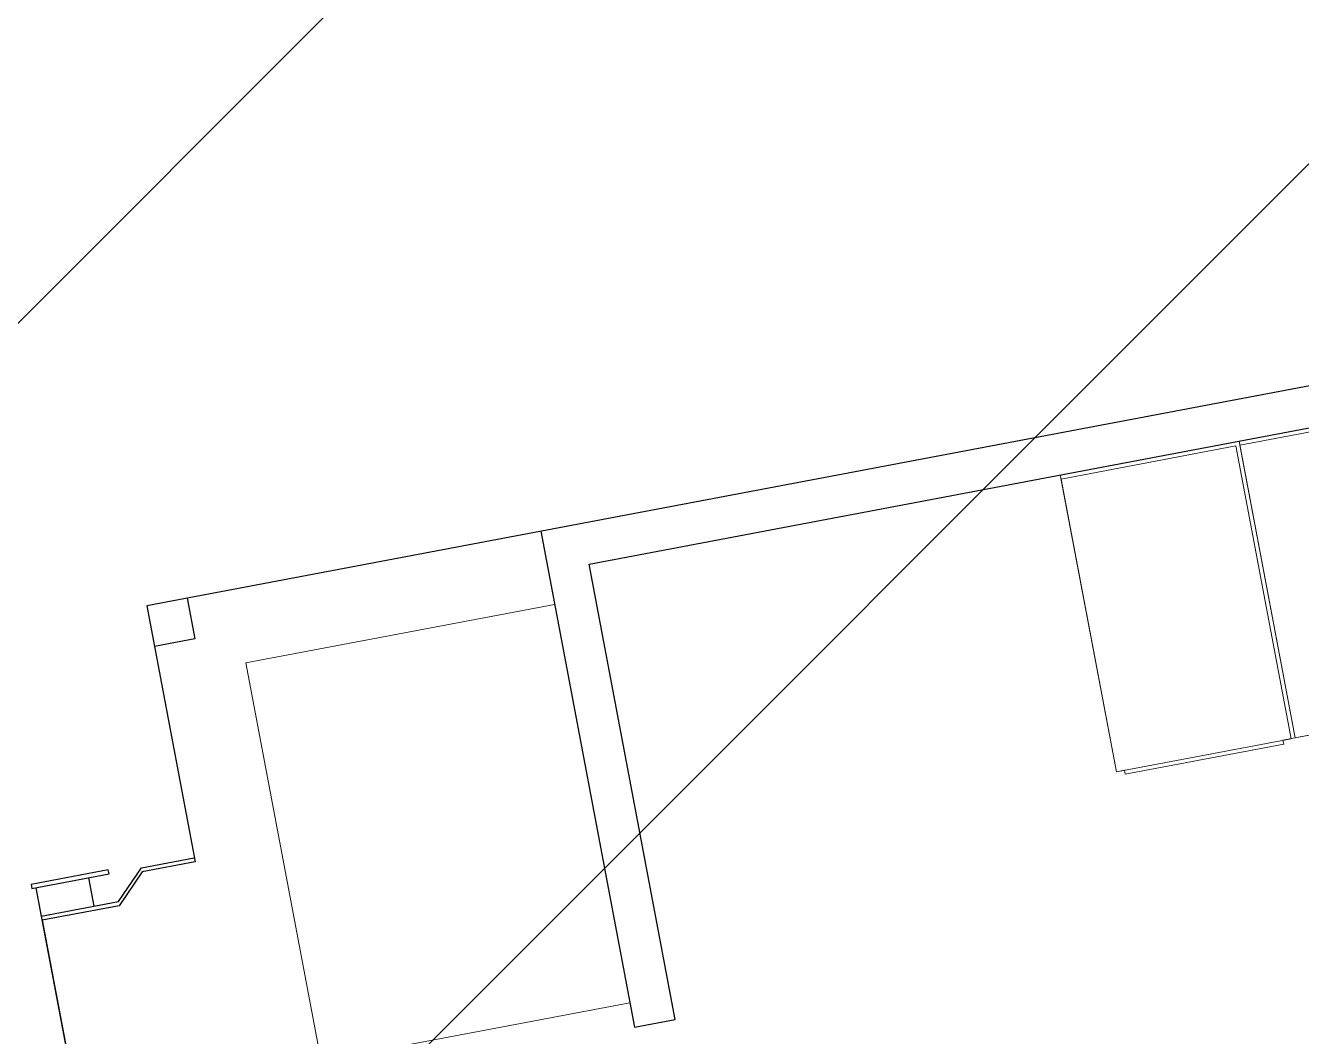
# Model space of a CAD drawing. Extents: x 407440 to 411585, y 6041728 to 6045069.
# Drawn here: x 410330.32 to 410348.03, y 6044200.46 to 6044214.48 of the extents above; entities that cross this region are included whole.
import ezdxf

# ---------------------------------------------------------------- set-up
doc = ezdxf.new("R2010")
doc.units = 0
doc.header["$LTSCALE"] = 5
doc.linetypes.add('foc-TIELINE', pattern=[1.875, 1.25, -0.625])
doc.layers.add('P-PROPOSED-EXISTING-H', color=59, linetype='Continuous')
doc.layers.add('T-TIE', color=201, linetype='foc-TIELINE')

# ---------------------------------------------------------------- blocks, each defined once
blk = doc.blocks.new('P-RIG-877')
at = {"layer": 'T-TIE', "linetype": 'ByBlock', "lineweight": 25}
for points in [[(8.5417, -23.8455), (8.5417, -33.0186), (9.2649, -33.0186), (9.2649, -33.1678), (9.3453, -33.2482), (9.3453, -33.4663), (11.4922, -33.4663)], [(8.5417, -31.9049), (9.9423, -31.9049), (9.9423, -31.7901), (8.6565, -31.7901), (8.6565, -26.3712), (9.9423, -26.3712), (9.9423, -26.2679), (8.6565, -26.2679), (8.6565, -24.431), (8.5417, -24.431)], [(8.5417, -32.9038), (8.6565, -32.9038), (8.6565, -33.0186)], [(9.3338, -33.4663), (9.3338, -33.2482), (9.2535, -33.1678), (9.2535, -33.0186)], [(9.3338, -33.3171), (9.2535, -33.3171)], [(9.2535, -33.4663), (9.3338, -33.4663), (11.4118, -33.4663)]]:
    blk.add_lwpolyline(points, dxfattribs=at)
at = {"layer": 'T-TIE', "linetype": 'ByBlock', "lineweight": 18}
for points in [[(9.4946, -29.9188), (9.4946, -29.9877), (9.506, -29.9877), (9.506, -30.4354), (9.4946, -30.4354), (9.4946, -30.4584), (8.6565, -30.4584)], [(9.4946, -29.9532), (9.4946, -29.4596), (8.668, -29.4596), (8.668, -29.9532), (9.4946, -29.9532), (8.6565, -29.9532)], [(9.8734, -31.9049), (9.8734, -32.7775), (8.7483, -32.7775), (8.7483, -31.9049)]]:
    blk.add_lwpolyline(points, dxfattribs=at)
blk.add_lwpolyline([(8.668, -29.9647), (8.668, -30.4584), (9.4946, -30.4584), (9.4946, -29.9647)], close=True, dxfattribs=at)
at = {"layer": 'T-TIE', "linetype": 'ByBlock', "lineweight": 25}
blk.add_lwpolyline([(9.242, -33.2597), (9.242, -33.4778), (9.2535, -33.4778), (9.2535, -33.2597)], close=True, dxfattribs=at)

msp = doc.modelspace()

# ---------------------------------------------------------------- hatches: boundary and pattern name
at = {"layer": 'P-PROPOSED-EXISTING-H'}
h = msp.add_hatch(dxfattribs=at)
h.set_pattern_fill('ANSI31', color=256, scale=3.498392, style=0)
h.set_pattern_definition([(45, (-102.852, 2739.382), (-7.854113246, 7.854113246), [])])
edge = h.paths.add_edge_path()
edge.add_line((410849.565, 6043843.767), (410381.581, 6043755.258))
edge.add_line((410381.581, 6043755.258), (409934.712, 6043670.743))
edge.add_line((409934.712, 6043670.743), (409814.106, 6044308.44))
edge.add_line((409814.106, 6044308.44), (410263.945, 6044377.375))
edge.add_line((410263.945, 6044377.375), (410794.85, 6044458.734))
edge.add_line((410794.85, 6044458.734), (411169.273, 6044565.411))
edge.add_line((411169.273, 6044565.411), (411290.002, 6043927.065))
edge.add_line((411290.002, 6043927.065), (411039.067, 6043879.607))
edge.add_arc((410922.403, 6043977.554), 152.33, 241.43508, 319.98432, ccw=False)

# ---------------------------------------------------------------- block references
at = {"layer": 'T-TIE', "linetype": 'ByBlock', "xscale": 4.999999999955019, "yscale": 4.999999999955019, "zscale": 4.999999999955019, "rotation": 280.7096999997605}
msp.add_blockref('P-RIG-877', (410486.28, 6044279.077), dxfattribs=at)

doc.saveas('drawing.dxf')
